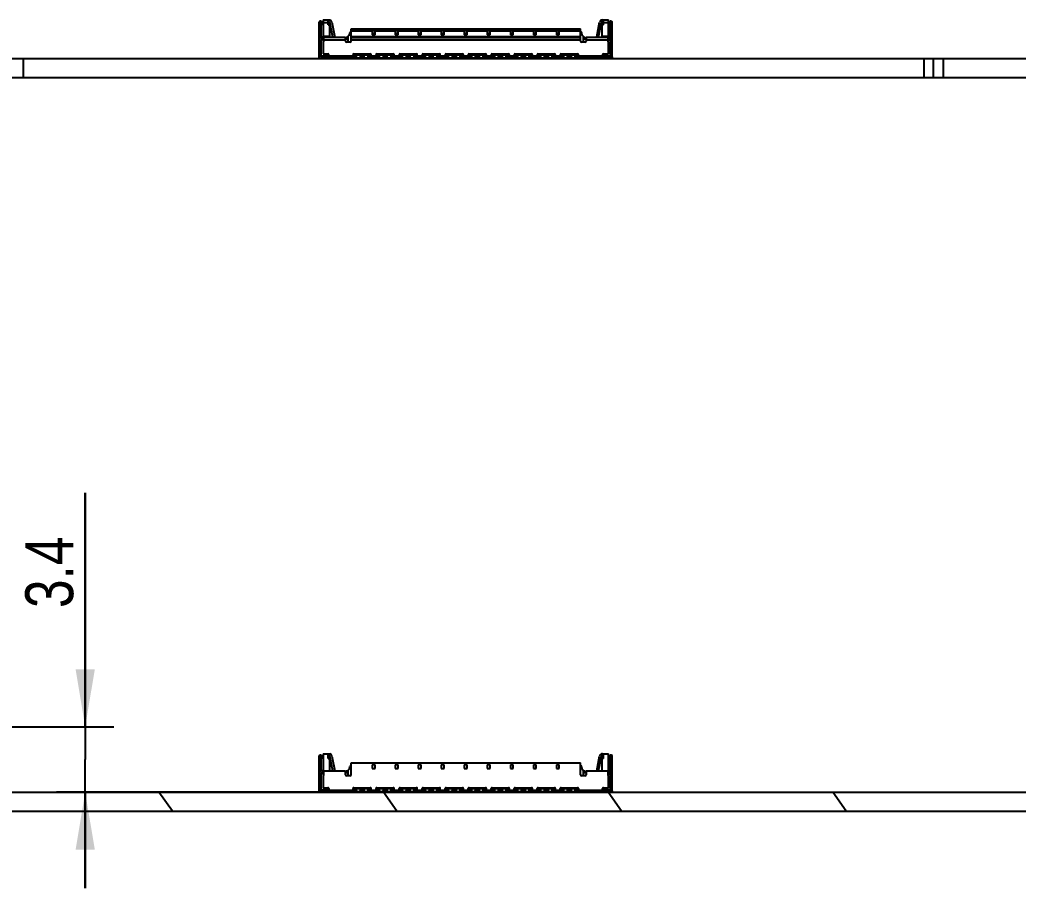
# Model space of a CAD drawing. Header units: millimetres. Extents: x 0 to 594, y 0 to 420.
# Drawn here: x 286.4 to 338.4, y 86.1 to 131.3 of the extents above; entities that cross this region are included whole.
import ezdxf

# ---------------------------------------------------------------- set-up
doc = ezdxf.new("R2010")
doc.units = ezdxf.units.MM
doc.header["$LTSCALE"] = 32.67
doc.layers.get('0').update_dxf_attribs({"linetype": 'CONTINUOUS'})
doc.styles.get("Standard").update_dxf_attribs({"font": 'txt', "width": 0.8})
doc.dimstyles.new('DIMSTYLE_1', dxfattribs={"dimtxt": 2.5, "dimasz": 3, "dimexe": 1.5, "dimexo": 1.2, "dimtad": 1, "dimdsep": 46, "dimtxsty": 'STANDARD', "dimblk": '_FILLED', "dimblk1": '_FILLED', "dimblk2": '_FILLED', "dimcen": 0.09, "dimazin": 2, "dimtp": 0.01, "dimtm": 0.01, "dimtfac": 1, "dimtofl": 0, "dimtmove": 0, "dimatfit": 3, "dimldrblk": '_FILLED', "dimfxl": 1, "dimtolj": 1, "dimarcsym": 0})

# ---------------------------------------------------------------- blocks, each defined once
blk = doc.blocks.new('_FILLED')
at = {"color": 0, "linetype": 'BYBLOCK'}
blk.add_solid([(0, 0), (-1, 0.167), (-1, -0.167)], dxfattribs=at)
blk = doc.blocks.new('*D26')
at = {"color": 7, "linetype": 'CONTINUOUS'}
for p, q in [((289.819, 94.48), (289.819, 106.677)), ((289.819, 106.677), (289.819, 92.78)), ((231.287, 94.48), (291.319, 94.48)), ((289.819, 86.081), (289.819, 92.78)), ((309.936, 91.081), (288.319, 91.081)), ((289.819, 91.081), (289.819, 86.081))]:
    blk.add_line(p, q, dxfattribs=at)
at = {"color": 7, "linetype": 'CONTINUOUS', "xscale": 3, "yscale": 3, "zscale": 3}
for p, rotation in [((289.819, 94.48), 270.0000243042), ((289.819, 91.081), 90.0000478375)]:
    blk.add_blockref('_FILLED', p, dxfattribs=dict(at, rotation=rotation))
at = {"color": 7, "linetype": 'CONTINUOUS', "insert": (286.694, 100.677), "char_height": 2.5, "width": 6, "attachment_point": 1, "rotation": 90, "line_spacing_factor": 0.9}
blk.add_mtext('3.4', dxfattribs=at)

msp = doc.modelspace()

# ---------------------------------------------------------------- linework, layer by layer
at = {"color": 7, "linetype": 'CONTINUOUS'}
for p, q in [((302.065, 131.275), (302.015, 131.225)), ((302.015, 129.395), (302.015, 131.225)), ((302.065, 131.275), (302.115, 131.275)), ((302.115, 130.416), (302.115, 131.275)), ((302.215, 131.205), (302.115, 131.205)), ((302.215, 131.085), (302.115, 131.085)), ((302.215, 131.135), (302.165, 131.085)), ((302.215, 131.325), (302.565, 131.325)), ((302.215, 131.325), (302.215, 130.425)), ((302.475, 131.075), (302.475, 131.325)), ((302.475, 131.225), (302.525, 131.225)), ((302.573, 131.185), (302.475, 131.185)), ((302.593, 131.085), (302.475, 131.085)), ((302.475, 131.075), (302.565, 131.075)), ((302.565, 131.325), (302.565, 131.32)), ((302.565, 131.185), (302.565, 131.204)), ((302.565, 130.425), (302.565, 131.075)), ((302.724, 130.425), (302.573, 131.186)), ((302.672, 131.205), (302.825, 130.425)), ((316.478, 130.44), (316.629, 131.205)), ((316.577, 130.425), (316.727, 131.186)), ((316.825, 131.085), (316.708, 131.085)), ((316.825, 131.185), (316.727, 131.185)), ((316.735, 131.325), (317.085, 131.325)), ((316.735, 131.32), (316.735, 131.325)), ((316.735, 131.204), (316.735, 131.186)), ((316.825, 131.075), (316.735, 131.075)), ((316.735, 131.075), (316.735, 130.425)), ((316.825, 131.225), (316.775, 131.225)), ((316.825, 131.075), (316.825, 131.325)), ((317.085, 130.425), (317.085, 131.325)), ((317.185, 131.205), (317.085, 131.205)), ((317.135, 131.085), (317.085, 131.135)), ((317.185, 131.085), (317.085, 131.085)), ((317.185, 131.275), (317.235, 131.275)), ((317.185, 131.275), (317.185, 130.416)), ((317.235, 131.275), (317.285, 131.225)), ((317.285, 129.395), (317.285, 131.225)), ((303.525, 130.475), (303.625, 130.575)), ((303.591, 130.541), (303.609, 130.653)), ((303.625, 130.575), (303.675, 130.575)), ((303.658, 130.695), (303.675, 130.695)), ((303.675, 130.855), (315.625, 130.855)), ((303.675, 130.225), (303.675, 130.855)), ((304.925, 130.754), (304.775, 130.754)), ((304.775, 130.754), (304.775, 130.55)), ((304.925, 130.55), (304.925, 130.754)), ((306.125, 130.754), (305.975, 130.754)), ((305.975, 130.754), (305.975, 130.55)), ((306.125, 130.55), (306.125, 130.754)), ((307.325, 130.754), (307.175, 130.754)), ((307.175, 130.754), (307.175, 130.55)), ((307.325, 130.55), (307.325, 130.754)), ((308.525, 130.754), (308.375, 130.754)), ((308.375, 130.754), (308.375, 130.55)), ((308.525, 130.55), (308.525, 130.754)), ((309.725, 130.754), (309.575, 130.754)), ((309.575, 130.754), (309.575, 130.55)), ((309.725, 130.55), (309.725, 130.754)), ((310.925, 130.754), (310.775, 130.754)), ((310.775, 130.754), (310.775, 130.55)), ((310.925, 130.55), (310.925, 130.754)), ((312.125, 130.754), (311.975, 130.754)), ((311.975, 130.754), (311.975, 130.55)), ((312.125, 130.55), (312.125, 130.754)), ((313.325, 130.754), (313.175, 130.754)), ((313.175, 130.754), (313.175, 130.55)), ((313.325, 130.55), (313.325, 130.754)), ((314.525, 130.754), (314.375, 130.754)), ((314.375, 130.754), (314.375, 130.55)), ((314.525, 130.55), (314.525, 130.754)), ((315.625, 130.225), (315.625, 130.855)), ((315.625, 130.695), (315.643, 130.695)), ((315.625, 130.575), (315.675, 130.575)), ((315.675, 130.575), (315.775, 130.475)), ((315.71, 130.541), (315.692, 130.653)), ((302.165, 130.275), (302.115, 130.275)), ((302.115, 129.395), (302.115, 130.275)), ((302.165, 130.255), (302.115, 130.255)), ((302.165, 130.425), (303.38, 130.425)), ((302.165, 130.325), (302.235, 130.325)), ((302.19, 130.3), (302.165, 130.275)), ((302.165, 130.255), (302.165, 130.275)), ((302.19, 130.3), (302.19, 130.325)), ((302.215, 130.165), (302.215, 129.555)), ((302.235, 130.425), (302.235, 130.185)), ((303.38, 130.225), (303.38, 130.425)), ((303.525, 130.325), (303.38, 130.325)), ((303.425, 130.425), (303.525, 130.425)), ((303.425, 130.425), (303.425, 130.325)), ((303.625, 130.175), (303.43, 130.175)), ((303.525, 130.175), (303.525, 130.475)), ((304.775, 130.55), (304.925, 130.55)), ((305.975, 130.55), (306.125, 130.55)), ((307.175, 130.55), (307.325, 130.55)), ((308.375, 130.55), (308.525, 130.55)), ((309.575, 130.55), (309.725, 130.55)), ((310.775, 130.55), (310.925, 130.55)), ((311.975, 130.55), (312.125, 130.55)), ((313.175, 130.55), (313.325, 130.55)), ((314.375, 130.55), (314.525, 130.55)), ((315.87, 130.175), (315.675, 130.175)), ((315.775, 130.475), (315.775, 130.175)), ((315.775, 130.425), (315.875, 130.425)), ((315.92, 130.325), (315.775, 130.325)), ((315.875, 130.325), (315.875, 130.425)), ((315.92, 130.425), (317.135, 130.425)), ((315.92, 130.425), (315.92, 130.225)), ((317.065, 130.185), (317.065, 130.425)), ((317.065, 130.325), (317.135, 130.325)), ((317.085, 129.555), (317.085, 130.165)), ((317.11, 130.325), (317.11, 130.3)), ((317.11, 130.3), (317.135, 130.275)), ((317.185, 130.275), (317.135, 130.275)), ((317.135, 130.275), (317.135, 130.255)), ((317.185, 130.255), (317.135, 130.255)), ((317.185, 130.275), (317.185, 129.395)), ((302.215, 129.555), (302.465, 129.555)), ((302.315, 129.555), (302.315, 129.455)), ((303.825, 129.555), (304.675, 129.555)), ((304.7, 129.548), (304.7, 129.505)), ((305, 129.548), (305, 129.505)), ((305.025, 129.555), (305.875, 129.555)), ((305.9, 129.548), (305.9, 129.505)), ((306.2, 129.548), (306.2, 129.505)), ((306.225, 129.555), (307.075, 129.555)), ((307.1, 129.548), (307.1, 129.505)), ((307.4, 129.548), (307.4, 129.505)), ((307.425, 129.555), (308.275, 129.555)), ((308.3, 129.548), (308.3, 129.505)), ((308.6, 129.548), (308.6, 129.505)), ((308.625, 129.555), (309.475, 129.555)), ((309.5, 129.548), (309.5, 129.505)), ((309.8, 129.548), (309.8, 129.505)), ((309.825, 129.555), (310.675, 129.555)), ((310.7, 129.548), (310.7, 129.505)), ((311, 129.548), (311, 129.505)), ((311.025, 129.555), (311.875, 129.555)), ((311.9, 129.548), (311.9, 129.505)), ((312.2, 129.548), (312.2, 129.505)), ((312.225, 129.555), (313.075, 129.555)), ((313.1, 129.548), (313.1, 129.505)), ((313.4, 129.548), (313.4, 129.505)), ((313.425, 129.555), (314.275, 129.555)), ((314.3, 129.548), (314.3, 129.505)), ((314.6, 129.548), (314.6, 129.505)), ((314.625, 129.555), (315.475, 129.555)), ((316.835, 129.555), (317.085, 129.555)), ((316.985, 129.455), (316.985, 129.555)), ((176.035, 129.325), (368.985, 129.325)), ((302.035, 129.325), (302.015, 129.395)), ((302.115, 129.395), (302.095, 129.325)), ((302.115, 129.455), (302.515, 129.455)), ((302.165, 129.355), (302.165, 129.455)), ((302.165, 129.355), (302.515, 129.355)), ((302.265, 129.355), (302.265, 129.325)), ((302.515, 129.505), (302.515, 129.325)), ((302.515, 129.425), (303.925, 129.425)), ((303.775, 129.505), (304.725, 129.505)), ((303.775, 129.325), (303.775, 129.505)), ((303.925, 129.325), (303.925, 129.505)), ((303.96, 129.485), (303.925, 129.485)), ((303.925, 129.355), (304.175, 129.355)), ((303.96, 129.38), (303.96, 129.505)), ((303.985, 129.355), (303.96, 129.38)), ((304.14, 129.38), (304.115, 129.355)), ((304.14, 129.505), (304.14, 129.38)), ((304.175, 129.485), (304.14, 129.485)), ((304.175, 129.505), (304.175, 129.325)), ((304.175, 129.425), (304.325, 129.425)), ((304.325, 129.325), (304.325, 129.505)), ((304.36, 129.485), (304.325, 129.485)), ((304.325, 129.355), (304.575, 129.355)), ((304.36, 129.38), (304.36, 129.505)), ((304.385, 129.355), (304.36, 129.38)), ((304.54, 129.38), (304.515, 129.355)), ((304.54, 129.505), (304.54, 129.38)), ((304.575, 129.485), (304.54, 129.485)), ((304.575, 129.505), (304.575, 129.325)), ((304.575, 129.425), (305.125, 129.425)), ((304.725, 129.325), (304.725, 129.505)), ((304.975, 129.505), (305.925, 129.505)), ((304.975, 129.325), (304.975, 129.505)), ((305.125, 129.325), (305.125, 129.505)), ((305.16, 129.485), (305.125, 129.485)), ((305.125, 129.355), (305.375, 129.355)), ((305.16, 129.38), (305.16, 129.505)), ((305.185, 129.355), (305.16, 129.38)), ((305.34, 129.38), (305.315, 129.355)), ((305.34, 129.505), (305.34, 129.38)), ((305.375, 129.485), (305.34, 129.485)), ((305.375, 129.505), (305.375, 129.325)), ((305.375, 129.425), (305.525, 129.425)), ((305.525, 129.325), (305.525, 129.505)), ((305.56, 129.485), (305.525, 129.485)), ((305.525, 129.355), (305.775, 129.355)), ((305.56, 129.38), (305.56, 129.505)), ((305.585, 129.355), (305.56, 129.38)), ((305.74, 129.38), (305.715, 129.355)), ((305.74, 129.505), (305.74, 129.38)), ((305.775, 129.485), (305.74, 129.485)), ((305.775, 129.505), (305.775, 129.325)), ((305.775, 129.425), (306.325, 129.425)), ((305.925, 129.325), (305.925, 129.505)), ((306.175, 129.505), (307.125, 129.505)), ((306.175, 129.325), (306.175, 129.505)), ((306.325, 129.325), (306.325, 129.505)), ((306.36, 129.485), (306.325, 129.485)), ((306.325, 129.355), (306.575, 129.355)), ((306.36, 129.38), (306.36, 129.505)), ((306.385, 129.355), (306.36, 129.38)), ((306.54, 129.38), (306.515, 129.355)), ((306.54, 129.505), (306.54, 129.38)), ((306.575, 129.485), (306.54, 129.485)), ((306.575, 129.505), (306.575, 129.325)), ((306.575, 129.425), (306.725, 129.425)), ((306.725, 129.325), (306.725, 129.505)), ((306.76, 129.485), (306.725, 129.485)), ((306.725, 129.355), (306.975, 129.355)), ((306.76, 129.38), (306.76, 129.505)), ((306.785, 129.355), (306.76, 129.38)), ((306.94, 129.38), (306.915, 129.355)), ((306.94, 129.505), (306.94, 129.38)), ((306.975, 129.485), (306.94, 129.485)), ((306.975, 129.505), (306.975, 129.325)), ((306.975, 129.425), (307.525, 129.425)), ((307.125, 129.325), (307.125, 129.505)), ((307.375, 129.505), (308.325, 129.505)), ((307.375, 129.325), (307.375, 129.505)), ((307.525, 129.325), (307.525, 129.505)), ((307.56, 129.485), (307.525, 129.485)), ((307.525, 129.355), (307.775, 129.355)), ((307.56, 129.38), (307.56, 129.505)), ((307.585, 129.355), (307.56, 129.38)), ((307.74, 129.38), (307.715, 129.355)), ((307.74, 129.505), (307.74, 129.38)), ((307.775, 129.485), (307.74, 129.485)), ((307.775, 129.505), (307.775, 129.325)), ((307.775, 129.425), (307.925, 129.425)), ((307.925, 129.325), (307.925, 129.505)), ((307.96, 129.485), (307.925, 129.485)), ((307.925, 129.355), (308.175, 129.355)), ((307.96, 129.38), (307.96, 129.505)), ((307.985, 129.355), (307.96, 129.38)), ((308.14, 129.38), (308.115, 129.355)), ((308.14, 129.505), (308.14, 129.38)), ((308.175, 129.485), (308.14, 129.485)), ((308.175, 129.505), (308.175, 129.325)), ((308.175, 129.425), (308.725, 129.425)), ((308.325, 129.325), (308.325, 129.505)), ((308.575, 129.505), (309.525, 129.505)), ((308.575, 129.325), (308.575, 129.505)), ((308.725, 129.325), (308.725, 129.505)), ((308.76, 129.485), (308.725, 129.485)), ((308.725, 129.355), (308.975, 129.355)), ((308.76, 129.38), (308.76, 129.505)), ((308.785, 129.355), (308.76, 129.38)), ((308.94, 129.38), (308.915, 129.355)), ((308.94, 129.505), (308.94, 129.38)), ((308.975, 129.485), (308.94, 129.485)), ((308.975, 129.505), (308.975, 129.325)), ((308.975, 129.425), (309.125, 129.425)), ((309.125, 129.325), (309.125, 129.505)), ((309.16, 129.485), (309.125, 129.485)), ((309.125, 129.355), (309.375, 129.355)), ((309.16, 129.38), (309.16, 129.505)), ((309.185, 129.355), (309.16, 129.38)), ((309.34, 129.38), (309.315, 129.355)), ((309.34, 129.505), (309.34, 129.38)), ((309.375, 129.485), (309.34, 129.485)), ((309.375, 129.505), (309.375, 129.325)), ((309.375, 129.425), (309.925, 129.425)), ((309.525, 129.325), (309.525, 129.505)), ((309.775, 129.505), (310.725, 129.505)), ((309.775, 129.325), (309.775, 129.505)), ((309.925, 129.325), (309.925, 129.505)), ((309.96, 129.485), (309.925, 129.485)), ((309.925, 129.355), (310.175, 129.355)), ((309.96, 129.38), (309.96, 129.505)), ((309.985, 129.355), (309.96, 129.38)), ((310.14, 129.38), (310.115, 129.355)), ((310.14, 129.505), (310.14, 129.38)), ((310.175, 129.485), (310.14, 129.485)), ((310.175, 129.505), (310.175, 129.325)), ((310.175, 129.425), (310.325, 129.425)), ((310.325, 129.325), (310.325, 129.505)), ((310.36, 129.485), (310.325, 129.485)), ((310.325, 129.355), (310.575, 129.355)), ((310.36, 129.38), (310.36, 129.505)), ((310.385, 129.355), (310.36, 129.38)), ((310.54, 129.38), (310.515, 129.355)), ((310.54, 129.505), (310.54, 129.38)), ((310.575, 129.485), (310.54, 129.485)), ((310.575, 129.505), (310.575, 129.325)), ((310.575, 129.425), (311.125, 129.425)), ((310.725, 129.325), (310.725, 129.505)), ((310.975, 129.505), (311.925, 129.505)), ((310.975, 129.325), (310.975, 129.505)), ((311.125, 129.325), (311.125, 129.505)), ((311.16, 129.485), (311.125, 129.485)), ((311.125, 129.355), (311.375, 129.355)), ((311.16, 129.38), (311.16, 129.505)), ((311.185, 129.355), (311.16, 129.38)), ((311.34, 129.38), (311.315, 129.355)), ((311.34, 129.505), (311.34, 129.38)), ((311.375, 129.485), (311.34, 129.485)), ((311.375, 129.505), (311.375, 129.325)), ((311.375, 129.425), (311.525, 129.425)), ((311.525, 129.325), (311.525, 129.505)), ((311.56, 129.485), (311.525, 129.485)), ((311.525, 129.355), (311.775, 129.355)), ((311.56, 129.38), (311.56, 129.505)), ((311.585, 129.355), (311.56, 129.38)), ((311.74, 129.38), (311.715, 129.355)), ((311.74, 129.505), (311.74, 129.38)), ((311.775, 129.485), (311.74, 129.485)), ((311.775, 129.505), (311.775, 129.325)), ((311.775, 129.425), (312.325, 129.425)), ((311.925, 129.325), (311.925, 129.505)), ((312.175, 129.505), (313.125, 129.505)), ((312.175, 129.325), (312.175, 129.505)), ((312.325, 129.325), (312.325, 129.505)), ((312.36, 129.485), (312.325, 129.485)), ((312.325, 129.355), (312.575, 129.355)), ((312.36, 129.38), (312.36, 129.505)), ((312.385, 129.355), (312.36, 129.38)), ((312.54, 129.38), (312.515, 129.355)), ((312.54, 129.505), (312.54, 129.38)), ((312.575, 129.485), (312.54, 129.485)), ((312.575, 129.505), (312.575, 129.325)), ((312.575, 129.425), (312.725, 129.425)), ((312.725, 129.325), (312.725, 129.505)), ((312.76, 129.485), (312.725, 129.485)), ((312.725, 129.355), (312.975, 129.355)), ((312.76, 129.38), (312.76, 129.505)), ((312.785, 129.355), (312.76, 129.38)), ((312.94, 129.38), (312.915, 129.355)), ((312.94, 129.505), (312.94, 129.38)), ((312.975, 129.485), (312.94, 129.485)), ((312.975, 129.505), (312.975, 129.325)), ((312.975, 129.425), (313.525, 129.425)), ((313.125, 129.325), (313.125, 129.505)), ((313.375, 129.505), (314.325, 129.505)), ((313.375, 129.325), (313.375, 129.505)), ((313.525, 129.325), (313.525, 129.505)), ((313.56, 129.485), (313.525, 129.485)), ((313.525, 129.355), (313.775, 129.355)), ((313.56, 129.38), (313.56, 129.505)), ((313.585, 129.355), (313.56, 129.38)), ((313.74, 129.38), (313.715, 129.355)), ((313.74, 129.505), (313.74, 129.38)), ((313.775, 129.485), (313.74, 129.485)), ((313.775, 129.505), (313.775, 129.325)), ((313.775, 129.425), (313.925, 129.425)), ((313.925, 129.325), (313.925, 129.505)), ((313.96, 129.485), (313.925, 129.485)), ((313.925, 129.355), (314.175, 129.355)), ((313.96, 129.38), (313.96, 129.505)), ((313.985, 129.355), (313.96, 129.38)), ((314.14, 129.38), (314.115, 129.355)), ((314.14, 129.505), (314.14, 129.38)), ((314.175, 129.485), (314.14, 129.485)), ((314.175, 129.505), (314.175, 129.325)), ((314.175, 129.425), (314.725, 129.425)), ((314.325, 129.325), (314.325, 129.505)), ((314.575, 129.505), (315.525, 129.505)), ((314.575, 129.325), (314.575, 129.505)), ((314.725, 129.325), (314.725, 129.505)), ((314.76, 129.485), (314.725, 129.485)), ((314.725, 129.355), (314.975, 129.355)), ((314.76, 129.38), (314.76, 129.505)), ((314.785, 129.355), (314.76, 129.38)), ((314.94, 129.38), (314.915, 129.355)), ((314.94, 129.505), (314.94, 129.38)), ((314.975, 129.485), (314.94, 129.485)), ((314.975, 129.505), (314.975, 129.325)), ((314.975, 129.425), (315.125, 129.425)), ((315.125, 129.325), (315.125, 129.505)), ((315.16, 129.485), (315.125, 129.485)), ((315.125, 129.355), (315.375, 129.355)), ((315.16, 129.38), (315.16, 129.505)), ((315.185, 129.355), (315.16, 129.38)), ((315.34, 129.38), (315.315, 129.355)), ((315.34, 129.505), (315.34, 129.38)), ((315.375, 129.485), (315.34, 129.485)), ((315.375, 129.505), (315.375, 129.325)), ((315.375, 129.425), (316.785, 129.425)), ((315.525, 129.505), (315.525, 129.325)), ((316.785, 129.325), (316.785, 129.505)), ((316.785, 129.455), (317.185, 129.455)), ((316.785, 129.355), (317.135, 129.355)), ((317.035, 129.325), (317.035, 129.355)), ((317.135, 129.455), (317.135, 129.355)), ((317.205, 129.325), (317.185, 129.395)), ((317.285, 129.395), (317.265, 129.325)), ((334.035, 128.325), (334.035, 129.325)), ((137.385, 128.325), (370.685, 128.325)), ((302.065, 93.031), (302.015, 92.981)), ((302.015, 91.151), (302.015, 92.981)), ((302.065, 93.031), (302.115, 93.031)), ((302.115, 92.171), (302.115, 93.031)), ((302.215, 92.961), (302.115, 92.961)), ((302.215, 92.841), (302.115, 92.841)), ((302.215, 92.891), (302.165, 92.841)), ((302.215, 93.081), (302.565, 93.081)), ((302.215, 93.081), (302.215, 92.181)), ((302.475, 92.831), (302.475, 93.081)), ((302.475, 92.981), (302.525, 92.981)), ((302.573, 92.941), (302.475, 92.941)), ((302.593, 92.841), (302.475, 92.841)), ((302.475, 92.831), (302.565, 92.831)), ((302.565, 93.081), (302.565, 93.075)), ((302.565, 92.941), (302.565, 92.959)), ((302.565, 92.181), (302.565, 92.831)), ((302.724, 92.181), (302.573, 92.941)), ((302.672, 92.961), (302.825, 92.181)), ((303.675, 92.611), (315.625, 92.611)), ((303.675, 91.981), (303.675, 92.611)), ((315.625, 91.981), (315.625, 92.611)), ((316.478, 92.195), (316.629, 92.961)), ((316.577, 92.181), (316.727, 92.941)), ((316.825, 92.841), (316.708, 92.841)), ((316.825, 92.941), (316.727, 92.941)), ((316.735, 93.081), (317.085, 93.081)), ((316.735, 93.075), (316.735, 93.081)), ((316.735, 92.959), (316.735, 92.941)), ((316.825, 92.831), (316.735, 92.831)), ((316.735, 92.831), (316.735, 92.181)), ((316.825, 92.981), (316.775, 92.981)), ((316.825, 92.831), (316.825, 93.081)), ((317.085, 92.181), (317.085, 93.081)), ((317.185, 92.961), (317.085, 92.961)), ((317.135, 92.841), (317.085, 92.891)), ((317.185, 92.841), (317.085, 92.841)), ((317.185, 93.031), (317.235, 93.031)), ((317.185, 93.031), (317.185, 92.171)), ((317.235, 93.031), (317.285, 92.981)), ((317.285, 91.151), (317.285, 92.981)), ((302.165, 92.181), (303.38, 92.181)), ((302.165, 92.081), (302.235, 92.081)), ((302.19, 92.056), (302.19, 92.081)), ((302.235, 92.181), (302.235, 91.941)), ((303.38, 91.981), (303.38, 92.181)), ((303.525, 92.081), (303.38, 92.081)), ((303.425, 92.181), (303.525, 92.181)), ((303.425, 92.181), (303.425, 92.081)), ((303.525, 92.231), (303.625, 92.331)), ((303.525, 91.931), (303.525, 92.231)), ((303.591, 92.296), (303.609, 92.408)), ((303.625, 92.331), (303.675, 92.331)), ((303.658, 92.451), (303.675, 92.451)), ((304.925, 92.509), (304.775, 92.509)), ((304.775, 92.509), (304.775, 92.305)), ((304.775, 92.305), (304.925, 92.305)), ((304.925, 92.305), (304.925, 92.509)), ((306.125, 92.509), (305.975, 92.509)), ((305.975, 92.509), (305.975, 92.305)), ((305.975, 92.305), (306.125, 92.305)), ((306.125, 92.305), (306.125, 92.509)), ((307.325, 92.509), (307.175, 92.509)), ((307.175, 92.509), (307.175, 92.305)), ((307.175, 92.305), (307.325, 92.305)), ((307.325, 92.305), (307.325, 92.509)), ((308.525, 92.509), (308.375, 92.509)), ((308.375, 92.509), (308.375, 92.305)), ((308.375, 92.305), (308.525, 92.305)), ((308.525, 92.305), (308.525, 92.509)), ((309.725, 92.509), (309.575, 92.509)), ((309.575, 92.509), (309.575, 92.305)), ((309.575, 92.305), (309.725, 92.305)), ((309.725, 92.305), (309.725, 92.509)), ((310.925, 92.509), (310.775, 92.509)), ((310.775, 92.509), (310.775, 92.305)), ((310.775, 92.305), (310.925, 92.305)), ((310.925, 92.305), (310.925, 92.509)), ((312.125, 92.509), (311.975, 92.509)), ((311.975, 92.509), (311.975, 92.305)), ((311.975, 92.305), (312.125, 92.305)), ((312.125, 92.305), (312.125, 92.509)), ((313.325, 92.509), (313.175, 92.509)), ((313.175, 92.509), (313.175, 92.305)), ((313.175, 92.305), (313.325, 92.305)), ((313.325, 92.305), (313.325, 92.509)), ((314.525, 92.509), (314.375, 92.509)), ((314.375, 92.509), (314.375, 92.305)), ((314.375, 92.305), (314.525, 92.305)), ((314.525, 92.305), (314.525, 92.509)), ((315.625, 92.451), (315.643, 92.451)), ((315.625, 92.331), (315.675, 92.331)), ((315.675, 92.331), (315.775, 92.231)), ((315.71, 92.296), (315.692, 92.408)), ((315.775, 92.231), (315.775, 91.931)), ((315.775, 92.181), (315.875, 92.181)), ((315.92, 92.081), (315.775, 92.081)), ((315.875, 92.081), (315.875, 92.181)), ((315.92, 92.181), (317.135, 92.181)), ((315.92, 92.181), (315.92, 91.981)), ((317.065, 91.941), (317.065, 92.181)), ((317.065, 92.081), (317.135, 92.081)), ((317.11, 92.081), (317.11, 92.056)), ((302.165, 92.031), (302.115, 92.031)), ((302.115, 91.151), (302.115, 92.031)), ((302.165, 92.011), (302.115, 92.011)), ((302.19, 92.056), (302.165, 92.031)), ((302.165, 92.011), (302.165, 92.031)), ((302.215, 91.921), (302.215, 91.311)), ((303.625, 91.931), (303.43, 91.931)), ((315.87, 91.931), (315.675, 91.931)), ((317.085, 91.311), (317.085, 91.921)), ((317.11, 92.056), (317.135, 92.031)), ((317.185, 92.031), (317.135, 92.031)), ((317.135, 92.031), (317.135, 92.011)), ((317.185, 92.011), (317.135, 92.011)), ((317.185, 92.031), (317.185, 91.151)), ((231.785, 91.081), (368.735, 91.081)), ((294.36, 90.081), (293.66, 91.081)), ((302.035, 91.081), (302.015, 91.151)), ((302.115, 91.151), (302.095, 91.081)), ((302.115, 91.211), (302.515, 91.211)), ((302.165, 91.111), (302.165, 91.211)), ((302.165, 91.111), (302.515, 91.111)), ((302.215, 91.311), (302.465, 91.311)), ((302.265, 91.111), (302.265, 91.081)), ((302.315, 91.311), (302.315, 91.211)), ((302.515, 91.261), (302.515, 91.081)), ((302.515, 91.181), (303.925, 91.181)), ((303.775, 91.261), (304.725, 91.261)), ((303.775, 91.081), (303.775, 91.261)), ((303.825, 91.311), (304.675, 91.311)), ((303.925, 91.081), (303.925, 91.261)), ((303.96, 91.241), (303.925, 91.241)), ((303.925, 91.111), (304.175, 91.111)), ((303.96, 91.136), (303.96, 91.261)), ((303.985, 91.111), (303.96, 91.136)), ((304.14, 91.136), (304.115, 91.111)), ((304.14, 91.261), (304.14, 91.136)), ((304.175, 91.241), (304.14, 91.241)), ((304.175, 91.261), (304.175, 91.081)), ((304.175, 91.181), (304.325, 91.181)), ((304.325, 91.081), (304.325, 91.261)), ((304.36, 91.241), (304.325, 91.241)), ((304.325, 91.111), (304.575, 91.111)), ((304.36, 91.136), (304.36, 91.261)), ((304.385, 91.111), (304.36, 91.136)), ((304.54, 91.136), (304.515, 91.111)), ((304.54, 91.261), (304.54, 91.136)), ((304.575, 91.241), (304.54, 91.241)), ((304.575, 91.261), (304.575, 91.081)), ((304.575, 91.181), (305.125, 91.181)), ((304.7, 91.303), (304.7, 91.261)), ((304.725, 91.081), (304.725, 91.261)), ((304.975, 91.261), (305.925, 91.261)), ((304.975, 91.081), (304.975, 91.261)), ((305, 91.303), (305, 91.261)), ((305.025, 91.311), (305.875, 91.311)), ((305.125, 91.081), (305.125, 91.261)), ((305.16, 91.241), (305.125, 91.241)), ((305.125, 91.111), (305.375, 91.111)), ((305.16, 91.136), (305.16, 91.261)), ((305.185, 91.111), (305.16, 91.136)), ((305.34, 91.136), (305.315, 91.111)), ((305.34, 91.261), (305.34, 91.136)), ((305.375, 91.241), (305.34, 91.241)), ((306.067, 90.081), (305.367, 91.081)), ((305.375, 91.261), (305.375, 91.081)), ((305.375, 91.181), (305.525, 91.181)), ((305.525, 91.081), (305.525, 91.261)), ((305.56, 91.241), (305.525, 91.241)), ((305.525, 91.111), (305.775, 91.111)), ((305.56, 91.136), (305.56, 91.261)), ((305.585, 91.111), (305.56, 91.136)), ((305.74, 91.136), (305.715, 91.111)), ((305.74, 91.261), (305.74, 91.136)), ((305.775, 91.241), (305.74, 91.241)), ((305.775, 91.261), (305.775, 91.081)), ((305.775, 91.181), (306.325, 91.181)), ((305.9, 91.303), (305.9, 91.261)), ((305.925, 91.081), (305.925, 91.261)), ((306.175, 91.261), (307.125, 91.261)), ((306.175, 91.081), (306.175, 91.261)), ((306.2, 91.303), (306.2, 91.261)), ((306.225, 91.311), (307.075, 91.311)), ((306.325, 91.081), (306.325, 91.261)), ((306.36, 91.241), (306.325, 91.241)), ((306.325, 91.111), (306.575, 91.111)), ((306.36, 91.136), (306.36, 91.261)), ((306.385, 91.111), (306.36, 91.136)), ((306.54, 91.136), (306.515, 91.111)), ((306.54, 91.261), (306.54, 91.136)), ((306.575, 91.241), (306.54, 91.241)), ((306.575, 91.261), (306.575, 91.081)), ((306.575, 91.181), (306.725, 91.181)), ((306.725, 91.081), (306.725, 91.261)), ((306.76, 91.241), (306.725, 91.241)), ((306.725, 91.111), (306.975, 91.111)), ((306.76, 91.136), (306.76, 91.261)), ((306.785, 91.111), (306.76, 91.136)), ((306.94, 91.136), (306.915, 91.111)), ((306.94, 91.261), (306.94, 91.136)), ((306.975, 91.241), (306.94, 91.241)), ((306.975, 91.261), (306.975, 91.081)), ((306.975, 91.181), (307.525, 91.181)), ((307.1, 91.303), (307.1, 91.261)), ((307.125, 91.081), (307.125, 91.261)), ((307.375, 91.261), (308.325, 91.261)), ((307.375, 91.081), (307.375, 91.261)), ((307.4, 91.303), (307.4, 91.261)), ((307.425, 91.311), (308.275, 91.311)), ((307.525, 91.081), (307.525, 91.261)), ((307.56, 91.241), (307.525, 91.241)), ((307.525, 91.111), (307.775, 91.111)), ((307.56, 91.136), (307.56, 91.261)), ((307.585, 91.111), (307.56, 91.136)), ((307.74, 91.136), (307.715, 91.111)), ((307.74, 91.261), (307.74, 91.136)), ((307.775, 91.241), (307.74, 91.241)), ((307.775, 91.261), (307.775, 91.081)), ((307.775, 91.181), (307.925, 91.181)), ((307.925, 91.081), (307.925, 91.261)), ((307.96, 91.241), (307.925, 91.241)), ((307.925, 91.111), (308.175, 91.111)), ((307.96, 91.136), (307.96, 91.261)), ((307.985, 91.111), (307.96, 91.136)), ((308.14, 91.136), (308.115, 91.111)), ((308.14, 91.261), (308.14, 91.136)), ((308.175, 91.241), (308.14, 91.241)), ((308.175, 91.261), (308.175, 91.081)), ((308.175, 91.181), (308.725, 91.181)), ((308.3, 91.303), (308.3, 91.261)), ((308.325, 91.081), (308.325, 91.261)), ((308.575, 91.261), (309.525, 91.261)), ((308.575, 91.081), (308.575, 91.261)), ((308.6, 91.303), (308.6, 91.261)), ((308.625, 91.311), (309.475, 91.311)), ((308.725, 91.081), (308.725, 91.261)), ((308.76, 91.241), (308.725, 91.241)), ((308.725, 91.111), (308.975, 91.111)), ((308.76, 91.136), (308.76, 91.261)), ((308.785, 91.111), (308.76, 91.136)), ((308.94, 91.136), (308.915, 91.111)), ((308.94, 91.261), (308.94, 91.136)), ((308.975, 91.241), (308.94, 91.241)), ((308.975, 91.261), (308.975, 91.081)), ((308.975, 91.181), (309.125, 91.181)), ((309.125, 91.081), (309.125, 91.261)), ((309.16, 91.241), (309.125, 91.241)), ((309.125, 91.111), (309.375, 91.111)), ((309.16, 91.136), (309.16, 91.261)), ((309.185, 91.111), (309.16, 91.136)), ((309.34, 91.136), (309.315, 91.111)), ((309.34, 91.261), (309.34, 91.136)), ((309.375, 91.241), (309.34, 91.241)), ((309.375, 91.261), (309.375, 91.081)), ((309.375, 91.181), (309.925, 91.181)), ((309.5, 91.303), (309.5, 91.261)), ((309.525, 91.081), (309.525, 91.261)), ((309.775, 91.261), (310.725, 91.261)), ((309.775, 91.081), (309.775, 91.261)), ((309.8, 91.303), (309.8, 91.261)), ((309.825, 91.311), (310.675, 91.311)), ((309.925, 91.081), (309.925, 91.261)), ((309.96, 91.241), (309.925, 91.241)), ((309.925, 91.111), (310.175, 91.111)), ((309.96, 91.136), (309.96, 91.261)), ((309.985, 91.111), (309.96, 91.136)), ((310.14, 91.136), (310.115, 91.111)), ((310.14, 91.261), (310.14, 91.136)), ((310.175, 91.241), (310.14, 91.241)), ((310.175, 91.261), (310.175, 91.081)), ((310.175, 91.181), (310.325, 91.181)), ((310.325, 91.081), (310.325, 91.261)), ((310.36, 91.241), (310.325, 91.241)), ((310.325, 91.111), (310.575, 91.111)), ((310.36, 91.136), (310.36, 91.261)), ((310.385, 91.111), (310.36, 91.136)), ((310.54, 91.136), (310.515, 91.111)), ((310.54, 91.261), (310.54, 91.136)), ((310.575, 91.241), (310.54, 91.241)), ((310.575, 91.261), (310.575, 91.081)), ((310.575, 91.181), (311.125, 91.181)), ((310.7, 91.303), (310.7, 91.261)), ((310.725, 91.081), (310.725, 91.261)), ((310.975, 91.261), (311.925, 91.261)), ((310.975, 91.081), (310.975, 91.261)), ((311, 91.303), (311, 91.261)), ((311.025, 91.311), (311.875, 91.311)), ((311.125, 91.081), (311.125, 91.261)), ((311.16, 91.241), (311.125, 91.241)), ((311.125, 91.111), (311.375, 91.111)), ((311.16, 91.136), (311.16, 91.261)), ((311.185, 91.111), (311.16, 91.136)), ((311.34, 91.136), (311.315, 91.111)), ((311.34, 91.261), (311.34, 91.136)), ((311.375, 91.241), (311.34, 91.241)), ((311.375, 91.261), (311.375, 91.081)), ((311.375, 91.181), (311.525, 91.181)), ((311.525, 91.081), (311.525, 91.261)), ((311.56, 91.241), (311.525, 91.241)), ((311.525, 91.111), (311.775, 91.111)), ((311.56, 91.136), (311.56, 91.261)), ((311.585, 91.111), (311.56, 91.136)), ((311.74, 91.136), (311.715, 91.111)), ((311.74, 91.261), (311.74, 91.136)), ((311.775, 91.241), (311.74, 91.241)), ((311.775, 91.261), (311.775, 91.081)), ((311.775, 91.181), (312.325, 91.181)), ((311.9, 91.303), (311.9, 91.261)), ((311.925, 91.081), (311.925, 91.261)), ((312.175, 91.261), (313.125, 91.261)), ((312.175, 91.081), (312.175, 91.261)), ((312.2, 91.303), (312.2, 91.261)), ((312.225, 91.311), (313.075, 91.311)), ((312.325, 91.081), (312.325, 91.261)), ((312.36, 91.241), (312.325, 91.241)), ((312.325, 91.111), (312.575, 91.111)), ((312.36, 91.136), (312.36, 91.261)), ((312.385, 91.111), (312.36, 91.136)), ((312.54, 91.136), (312.515, 91.111)), ((312.54, 91.261), (312.54, 91.136)), ((312.575, 91.241), (312.54, 91.241)), ((312.575, 91.261), (312.575, 91.081)), ((312.575, 91.181), (312.725, 91.181)), ((312.725, 91.081), (312.725, 91.261)), ((312.76, 91.241), (312.725, 91.241)), ((312.725, 91.111), (312.975, 91.111)), ((312.76, 91.136), (312.76, 91.261)), ((312.785, 91.111), (312.76, 91.136)), ((312.94, 91.136), (312.915, 91.111)), ((312.94, 91.261), (312.94, 91.136)), ((312.975, 91.241), (312.94, 91.241)), ((312.975, 91.261), (312.975, 91.081)), ((312.975, 91.181), (313.525, 91.181)), ((313.1, 91.303), (313.1, 91.261)), ((313.125, 91.081), (313.125, 91.261)), ((313.375, 91.261), (314.325, 91.261)), ((313.375, 91.081), (313.375, 91.261)), ((313.4, 91.303), (313.4, 91.261)), ((313.425, 91.311), (314.275, 91.311)), ((313.525, 91.081), (313.525, 91.261)), ((313.56, 91.241), (313.525, 91.241)), ((313.525, 91.111), (313.775, 91.111)), ((313.56, 91.136), (313.56, 91.261)), ((313.585, 91.111), (313.56, 91.136)), ((313.74, 91.136), (313.715, 91.111)), ((313.74, 91.261), (313.74, 91.136)), ((313.775, 91.241), (313.74, 91.241)), ((313.775, 91.261), (313.775, 91.081)), ((313.775, 91.181), (313.925, 91.181)), ((313.925, 91.081), (313.925, 91.261)), ((313.96, 91.241), (313.925, 91.241)), ((313.925, 91.111), (314.175, 91.111)), ((313.96, 91.136), (313.96, 91.261)), ((313.985, 91.111), (313.96, 91.136)), ((314.14, 91.136), (314.115, 91.111)), ((314.14, 91.261), (314.14, 91.136)), ((314.175, 91.241), (314.14, 91.241)), ((314.175, 91.261), (314.175, 91.081)), ((314.175, 91.181), (314.725, 91.181)), ((314.3, 91.303), (314.3, 91.261)), ((314.325, 91.081), (314.325, 91.261)), ((314.575, 91.261), (315.525, 91.261)), ((314.575, 91.081), (314.575, 91.261)), ((314.6, 91.303), (314.6, 91.261)), ((314.625, 91.311), (315.475, 91.311)), ((314.725, 91.081), (314.725, 91.261)), ((314.76, 91.241), (314.725, 91.241)), ((314.725, 91.111), (314.975, 91.111)), ((314.76, 91.136), (314.76, 91.261)), ((314.785, 91.111), (314.76, 91.136)), ((314.94, 91.136), (314.915, 91.111)), ((314.94, 91.261), (314.94, 91.136)), ((314.975, 91.241), (314.94, 91.241)), ((314.975, 91.261), (314.975, 91.081)), ((314.975, 91.181), (315.125, 91.181)), ((315.125, 91.081), (315.125, 91.261)), ((315.16, 91.241), (315.125, 91.241)), ((315.125, 91.111), (315.375, 91.111)), ((315.16, 91.136), (315.16, 91.261)), ((315.185, 91.111), (315.16, 91.136)), ((315.34, 91.136), (315.315, 91.111)), ((315.34, 91.261), (315.34, 91.136)), ((315.375, 91.241), (315.34, 91.241)), ((315.375, 91.261), (315.375, 91.081)), ((315.375, 91.181), (316.785, 91.181)), ((315.525, 91.261), (315.525, 91.081)), ((316.785, 91.081), (316.785, 91.261)), ((316.785, 91.211), (317.185, 91.211)), ((316.785, 91.111), (317.135, 91.111)), ((316.835, 91.311), (317.085, 91.311)), ((316.985, 91.211), (316.985, 91.311)), ((317.035, 91.081), (317.035, 91.111)), ((317.774, 90.081), (317.074, 91.081)), ((317.135, 91.211), (317.135, 91.111)), ((317.205, 91.081), (317.185, 91.151)), ((317.285, 91.151), (317.265, 91.081)), ((329.481, 90.081), (328.781, 91.081)), ((231.785, 90.081), (368.735, 90.081))]:
    msp.add_line(p, q, dxfattribs=at)
at = {"color": 9, "linetype": 'CONTINUOUS'}
for p, q in [((302.115, 131.125), (302.015, 131.125)), ((302.165, 131.205), (302.165, 131.085)), ((302.475, 131.18), (302.215, 131.18)), ((317.085, 131.18), (316.825, 131.18)), ((317.135, 131.085), (317.135, 131.205)), ((317.285, 131.125), (317.185, 131.125)), ((303.675, 130.595), (303.599, 130.595)), ((304.775, 130.735), (303.675, 130.735)), ((304.775, 130.644), (304.925, 130.644)), ((304.925, 130.575), (304.775, 130.575)), ((305.975, 130.735), (304.925, 130.735)), ((305.975, 130.644), (306.125, 130.644)), ((306.125, 130.575), (305.975, 130.575)), ((307.175, 130.735), (306.125, 130.735)), ((307.175, 130.644), (307.325, 130.644)), ((307.325, 130.575), (307.175, 130.575)), ((308.375, 130.735), (307.325, 130.735)), ((308.375, 130.644), (308.525, 130.644)), ((308.525, 130.575), (308.375, 130.575)), ((309.575, 130.735), (308.525, 130.735)), ((309.575, 130.644), (309.725, 130.644)), ((309.725, 130.575), (309.575, 130.575)), ((310.775, 130.735), (309.725, 130.735)), ((310.775, 130.644), (310.925, 130.644)), ((310.925, 130.575), (310.775, 130.575)), ((311.975, 130.735), (310.925, 130.735)), ((311.975, 130.644), (312.125, 130.644)), ((312.125, 130.575), (311.975, 130.575)), ((313.175, 130.735), (312.125, 130.735)), ((313.175, 130.644), (313.325, 130.644)), ((313.325, 130.575), (313.175, 130.575)), ((314.375, 130.735), (313.325, 130.735)), ((314.375, 130.644), (314.525, 130.644)), ((314.525, 130.575), (314.375, 130.575)), ((315.625, 130.735), (314.525, 130.735)), ((315.701, 130.595), (315.625, 130.595)), ((302.185, 130.325), (302.185, 130.425)), ((302.215, 130.475), (302.565, 130.475)), ((303.38, 130.275), (302.235, 130.275)), ((303.675, 130.47), (315.625, 130.47)), ((315.625, 130.423), (303.675, 130.423)), ((303.675, 130.416), (315.625, 130.416)), ((315.625, 130.275), (303.675, 130.275)), ((317.065, 130.275), (315.92, 130.275)), ((316.735, 130.475), (317.085, 130.475)), ((317.115, 130.425), (317.115, 130.325)), ((286.585, 129.325), (286.585, 128.325)), ((302.515, 129.455), (303.775, 129.455)), ((303.775, 129.495), (303.925, 129.495)), ((304.175, 129.495), (304.325, 129.495)), ((304.575, 129.495), (304.725, 129.495)), ((304.725, 129.455), (304.975, 129.455)), ((304.975, 129.495), (305.125, 129.495)), ((305.375, 129.495), (305.525, 129.495)), ((305.775, 129.495), (305.925, 129.495)), ((305.925, 129.455), (306.175, 129.455)), ((306.175, 129.495), (306.325, 129.495)), ((306.575, 129.495), (306.725, 129.495)), ((306.975, 129.495), (307.125, 129.495)), ((307.125, 129.455), (307.375, 129.455)), ((307.375, 129.495), (307.525, 129.495)), ((307.775, 129.495), (307.925, 129.495)), ((308.175, 129.495), (308.325, 129.495)), ((308.325, 129.455), (308.575, 129.455)), ((308.575, 129.495), (308.725, 129.495)), ((308.975, 129.495), (309.125, 129.495)), ((309.375, 129.495), (309.525, 129.495)), ((309.525, 129.455), (309.775, 129.455)), ((309.775, 129.495), (309.925, 129.495)), ((310.175, 129.495), (310.325, 129.495)), ((310.575, 129.495), (310.725, 129.495)), ((310.725, 129.455), (310.975, 129.455)), ((310.975, 129.495), (311.125, 129.495)), ((311.375, 129.495), (311.525, 129.495)), ((311.775, 129.495), (311.925, 129.495)), ((311.925, 129.455), (312.175, 129.455)), ((312.175, 129.495), (312.325, 129.495)), ((312.575, 129.495), (312.725, 129.495)), ((312.975, 129.495), (313.125, 129.495)), ((313.125, 129.455), (313.375, 129.455)), ((313.375, 129.495), (313.525, 129.495)), ((313.775, 129.495), (313.925, 129.495)), ((314.175, 129.495), (314.325, 129.495)), ((314.325, 129.455), (314.575, 129.455)), ((314.575, 129.495), (314.725, 129.495)), ((314.975, 129.495), (315.125, 129.495)), ((315.375, 129.495), (315.525, 129.495)), ((315.525, 129.455), (316.785, 129.455)), ((333.535, 128.325), (333.535, 129.325)), ((334.535, 129.325), (334.535, 128.325))]:
    msp.add_line(p, q, dxfattribs=at)
at = {"color": 7, "linetype": 'CONTINUOUS'}
for centre, radius, start, end in [((302.525, 131.176), 0.0489, 11.1649, 90), ((302.525, 131.176), 0.149, 11.1649, 74.4148), ((316.775, 131.176), 0.149, 90, 168.8351), ((316.775, 131.176), 0.0489, 90, 168.8351), ((303.658, 130.645), 0.05, 90, 170.9285), ((315.643, 130.645), 0.05, 9.0715, 90), ((302.165, 130.275), 0.15, 90, 180), ((302.165, 130.275), 0.05, 90, 180), ((302.225, 130.165), 0.01, 90, 180), ((302.225, 130.185), 0.01, 270, 360), ((303.43, 130.225), 0.05, 180, 270), ((303.625, 130.225), 0.05, 270, 360), ((315.675, 130.225), 0.05, 180, 270), ((315.87, 130.225), 0.05, 270, 360), ((316.625, 130.411), 0.15, 168.8351, 174.3879), ((317.075, 130.185), 0.01, 180, 270), ((317.075, 130.165), 0.01, 0, 90), ((317.135, 130.275), 0.15, 360, 90), ((317.135, 130.275), 0.05, 360, 90), ((302.465, 129.505), 0.05, 0, 90), ((303.825, 129.505), 0.05, 90, 180), ((304.675, 129.505), 0.05, 0, 90), ((305.025, 129.505), 0.05, 90, 180), ((305.875, 129.505), 0.05, 0, 90), ((306.225, 129.505), 0.05, 90, 180), ((307.075, 129.505), 0.05, 0, 90), ((307.425, 129.505), 0.05, 90, 180), ((308.275, 129.505), 0.05, 0, 90), ((308.625, 129.505), 0.05, 90, 180), ((309.475, 129.505), 0.05, 0, 90), ((309.825, 129.505), 0.05, 90, 180), ((310.675, 129.505), 0.05, 0, 90), ((311.025, 129.505), 0.05, 90, 180), ((311.875, 129.505), 0.05, 0, 90), ((312.225, 129.505), 0.05, 90, 180), ((313.075, 129.505), 0.05, 0, 90), ((313.425, 129.505), 0.05, 90, 180), ((314.275, 129.505), 0.05, 0, 90), ((314.625, 129.505), 0.05, 90, 180), ((315.475, 129.505), 0.05, 0, 90), ((316.835, 129.505), 0.05, 90, 180), ((302.165, 129.475), 0.15, 243.9034, 270), ((302.165, 129.475), 0.05, 203.5782, 270), ((317.135, 129.475), 0.05, 270, 336.4218), ((317.135, 129.475), 0.15, 270, 296.0964), ((302.525, 92.932), 0.0489, 11.1649, 90), ((302.525, 92.932), 0.149, 11.1649, 74.4148), ((316.775, 92.932), 0.149, 90, 168.8351), ((316.775, 92.932), 0.0489, 90, 168.8351), ((302.165, 92.031), 0.15, 90, 180), ((302.165, 92.031), 0.05, 90, 180), ((303.658, 92.401), 0.05, 90, 170.9285), ((315.643, 92.401), 0.05, 9.0715, 90), ((316.625, 92.166), 0.15, 168.8351, 174.3879), ((317.135, 92.031), 0.15, 360, 90), ((317.135, 92.031), 0.05, 360, 90), ((302.225, 91.921), 0.01, 90, 180), ((302.225, 91.941), 0.01, 270, 360), ((303.43, 91.981), 0.05, 180, 270), ((303.625, 91.981), 0.05, 270, 360), ((315.675, 91.981), 0.05, 180, 270), ((315.87, 91.981), 0.05, 270, 360), ((317.075, 91.941), 0.01, 180, 270), ((317.075, 91.921), 0.01, 0, 90), ((302.165, 91.231), 0.15, 243.9034, 270), ((302.165, 91.231), 0.05, 203.5782, 270), ((302.465, 91.261), 0.05, 0, 90), ((303.825, 91.261), 0.05, 90, 180), ((304.675, 91.261), 0.05, 0, 90), ((305.025, 91.261), 0.05, 90, 180), ((305.875, 91.261), 0.05, 0, 90), ((306.225, 91.261), 0.05, 90, 180), ((307.075, 91.261), 0.05, 0, 90), ((307.425, 91.261), 0.05, 90, 180), ((308.275, 91.261), 0.05, 0, 90), ((308.625, 91.261), 0.05, 90, 180), ((309.475, 91.261), 0.05, 0, 90), ((309.825, 91.261), 0.05, 90, 180), ((310.675, 91.261), 0.05, 0, 90), ((311.025, 91.261), 0.05, 90, 180), ((311.875, 91.261), 0.05, 0, 90), ((312.225, 91.261), 0.05, 90, 180), ((313.075, 91.261), 0.05, 0, 90), ((313.425, 91.261), 0.05, 90, 180), ((314.275, 91.261), 0.05, 0, 90), ((314.625, 91.261), 0.05, 90, 180), ((315.475, 91.261), 0.05, 0, 90), ((316.835, 91.261), 0.05, 90, 180), ((317.135, 91.231), 0.05, 270, 336.4218), ((317.135, 91.231), 0.15, 270, 296.0964)]:
    msp.add_arc(centre, radius, start, end, dxfattribs=at)

# ---------------------------------------------------------------- dimensions: what is measured, and where the dimension line sits
dim = msp.add_linear_dim(base=(289.819, 91.081), p1=(230.087, 94.48), p2=(311.136, 91.081), angle=270, dimstyle='DIMSTYLE_1', dxfattribs=at)
dim.commit()
dim.dimension.update_dxf_attribs({"geometry": '*D26', "text_midpoint": (289.819, 103.739), "dimtype": 160})

doc.saveas('drawing.dxf')
